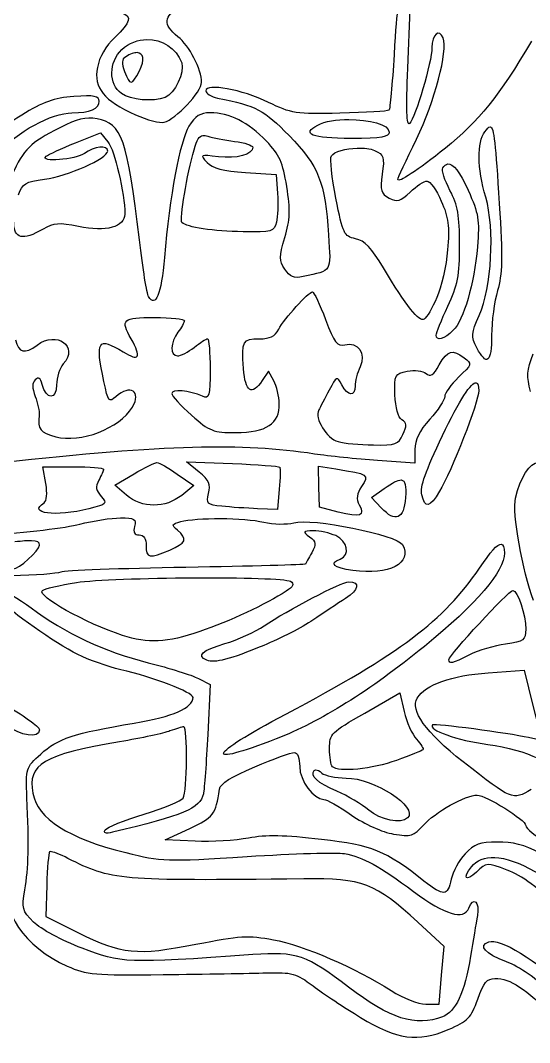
# Model space of a CAD drawing. Extents: x 18 to 597, y 6 to 390.
# Drawn here: x 101.4 to 128.7, y 78.2 to 133 of the extents above; entities that cross this region are included whole.
import ezdxf

# ---------------------------------------------------------------- set-up
doc = ezdxf.new("R2010")
doc.units = 0
doc.layers.add('Layer_1', color=7, linetype='CONTINUOUS')

msp = doc.modelspace()

# ---------------------------------------------------------------- linework, layer by layer
at = {"layer": 'Layer_1', "color": 7}
for points in [[(122.200018, 130.451887), (122.335064, 133.640668), (124.458346, 135.77773)], [(108.218441, 131.993636), (108.218441, 131.993636)], [(107.68707, 131.289734), (107.68707, 131.289734)], [(119.041003, 127.705732), (119.041003, 127.705732)], [(126.613048, 127.304449), (126.613048, 127.304449)], [(104.379779, 126.453371), (105.731358, 126.993564), (105.731358, 126.993564)], [(105.731358, 126.993564), (106.127683, 126.504083)], [(111.221464, 126.847491), (111.221464, 126.847491)], [(119.485283, 126.169498), (119.485283, 126.169498)], [(124.339835, 125.320074), (124.339835, 125.320074)], [(113.497431, 124.861462), (115.14832, 124.74736), (115.22053, 123.736432)], [(117.091906, 118.458546), (117.091906, 118.458546)], [(115.014925, 113.69164), (114.736011, 114.212538), (114.399771, 113.705977)], [(125.876623, 113.581404), (125.876623, 113.581404)], [(122.579805, 110.006749), (122.579805, 109.270347), (120.578894, 109.414196)], [(102.645103, 109.082923), (104.265676, 109.082923)], [(102.795586, 108.191609), (102.645103, 109.082923), (102.645103, 109.082923)], [(108.75312, 109.311692), (108.75312, 109.311692)], [(110.346132, 109.349708), (112.804552, 109.253809)], [(111.009244, 108.7985), (110.346132, 109.349708), (110.346132, 109.349708)], [(117.422634, 109.106065), (118.343164, 108.963317)], [(118.476559, 106.65536), (117.460118, 106.910574), (117.441376, 108.008052), (117.422634, 109.106065), (117.422634, 109.106065)], [(107.116011, 107.562677), (106.490934, 108.100649), (107.523909, 108.706439)], [(109.843423, 108.692102), (110.737495, 108.072539), (110.084306, 107.550005)], [(121.848341, 108.3724), (121.848341, 108.3724)], [(115.313686, 107.882378), (115.216119, 106.795935), (114.153377, 106.834515)], [(120.782842, 106.876397), (120.263048, 107.42927), (120.942145, 107.913253)], [(106.791345, 106.338989), (106.791345, 106.338989)], [(102.023884, 105.116374), (102.023884, 105.116374)], [(127.210563, 104.933918), (127.210563, 104.933918)], [(110.71214, 103.127583), (110.71214, 103.127583)], [(119.032734, 102.908776), (119.032734, 102.908776)], [(127.835643, 102.451265), (127.835643, 102.451265)], [(126.518238, 98.03271), (128.436466, 98.168317), (128.436466, 98.168317)], [(128.436466, 98.168317), (128.912716, 96.284258), (129.388966, 94.400764), (128.671836, 94.56005)], [(110.97562, 97.731748), (111.605108, 97.40818), (111.475574, 94.727633)], [(119.894835, 95.877463), (121.779439, 96.963906), (121.779439, 96.963906)], [(121.779439, 96.963906), (122.008194, 95.956288)], [(116.114601, 93.761897), (116.114601, 93.761897)], [(117.263333, 92.82317), (117.263333, 92.82317)], [(110.803092, 89.001598), (109.202361, 89.073819), (110.508742, 89.686213)], [(103.035365, 88.443758), (103.035365, 88.443758)], [(126.862747, 88.13289), (126.862747, 88.13289)], [(102.8474, 86.644591), (102.799444, 84.95789), (104.514825, 84.106821)], [(123.165195, 80.269812), (123.889493, 80.269812), (124.016824, 81.813201), (124.144154, 83.357154), (122.733043, 84.664097)]]:
    msp.add_lwpolyline(points, dxfattribs=at)
for points in [[(122.320183, 134.781133), (121.654166, 134.089734), (121.627542, 133.977246), (121.464697, 131.185554)], [(106.831584, 133.427347), (107.441492, 133.233774), (107.364643, 132.935058), (106.492034, 132.106635)], [(109.878701, 132.146324), (109.059828, 132.790434), (109.097036, 133.265256), (110.002726, 133.720593)], [(106.492034, 132.106635), (106.001555, 131.641007), (105.666616, 131.060262), (105.562135, 130.494883)], [(111.146497, 129.697275), (111.146497, 130.3857), (110.479894, 131.673421), (109.878701, 132.146324)], [(124.093441, 132.076871), (123.893693, 132.597405), (123.494823, 132.253957), (123.494823, 131.561483)], [(106.873477, 131.453445), (107.259191, 131.815805), (107.741644, 131.988172), (108.218441, 131.993636)], [(108.218441, 131.993636), (109.013106, 132.002743), (109.792042, 131.547679), (110.080998, 130.735212)], [(123.494823, 131.561483), (123.494823, 130.804063), (122.611024, 127.791335), (122.30089, 127.491311)], [(122.664691, 126.654564), (123.651668, 128.682415), (124.361758, 131.377652), (124.093441, 132.076871)], [(128.831687, 131.906545), (127.10232, 128.976982), (125.998224, 127.603364), (124.216914, 126.165637)], [(106.852531, 129.105269), (106.155312, 129.593629), (106.165935, 130.78873), (106.873477, 131.453445)], [(107.078529, 131.070351), (106.858717, 130.930905), (106.842743, 130.72875), (107.015689, 130.273844)], [(107.68707, 131.289734), (107.531789, 131.295254), (107.324632, 131.226494), (107.078529, 131.070351)], [(107.815504, 130.320699), (108.118537, 130.906699), (108.028689, 131.277593), (107.68707, 131.289734)], [(121.464697, 131.185554), (121.372241, 129.60058), (121.250586, 128.258357), (121.194601, 128.202378)], [(105.562135, 130.494883), (105.358974, 129.395552), (105.908114, 128.713265), (107.601631, 127.961496)], [(110.080998, 130.735212), (110.258998, 130.234734), (109.706616, 129.088147), (109.192438, 128.890845)], [(122.30089, 127.491311), (122.138327, 127.334051), (122.106947, 128.258729), (122.200018, 130.451887)], [(107.015689, 130.273844), (107.307823, 129.505471), (107.396489, 129.51041), (107.815504, 130.320699)], [(109.135113, 127.553597), (109.764568, 127.714605), (111.146497, 129.187463), (111.146497, 129.697275)], [(114.733807, 128.623507), (113.322379, 129.314037), (111.374702, 129.671644), (111.374702, 129.240315)], [(104.304262, 128.934942), (103.228157, 128.8571), (102.653936, 128.652356), (101.502986, 127.937244)], [(105.658048, 128.686897), (105.658048, 128.967869), (105.403362, 129.014453), (104.304262, 128.934942)], [(109.192438, 128.890845), (108.527382, 128.635643), (107.371425, 128.741812), (106.852531, 129.105269)], [(111.374702, 129.240315), (111.374702, 129.100573), (111.657765, 128.928225), (112.003637, 128.857221)], [(112.003637, 128.857221), (114.089908, 128.428957), (114.495727, 128.216227), (115.841199, 126.841979)], [(104.197878, 128.062921), (105.180884, 128.062921), (105.658048, 128.267049), (105.658048, 128.686897)], [(118.566957, 128.041974), (116.20393, 127.987435), (115.957082, 128.025018), (114.733807, 128.623507)], [(101.502986, 127.937244), (100.061855, 127.041841), (100.045709, 127.038434), (97.977966, 127.105459)], [(100.264406, 125.927512), (101.209475, 127.023208), (103.124892, 128.062921), (104.197878, 128.062921)], [(105.547253, 127.734397), (104.925532, 127.851045), (104.479307, 127.745652), (103.544686, 127.262005)], [(107.814401, 121.255413), (107.162699, 126.676781), (106.880175, 127.48434), (105.547253, 127.734397)], [(107.601631, 127.961496), (108.230492, 127.68233), (108.920746, 127.498781), (109.135113, 127.553597)], [(111.607865, 128.062921), (111.071042, 128.062921), (110.809837, 127.897033), (110.471258, 127.340277)], [(114.621358, 126.545976), (113.667966, 127.543022), (112.635425, 128.062921), (111.607865, 128.062921)], [(121.194601, 128.202378), (121.138617, 128.146399), (119.95614, 128.074035), (118.566957, 128.041974)], [(103.544686, 127.262005), (101.931078, 126.426997), (101.638337, 126.138713), (100.969961, 124.725863)], [(110.471258, 127.340277), (109.983405, 126.53806), (109.432776, 123.593836), (109.155507, 120.305668)], [(119.163372, 126.690945), (117.048164, 126.690945), (116.471217, 126.921168), (117.371371, 127.405871)], [(117.371371, 127.405871), (117.760115, 127.615195), (118.396949, 127.707033), (119.041003, 127.705732)], [(119.041003, 127.705732), (120.114424, 127.703567), (121.207829, 127.441809), (121.207829, 127.029392)], [(126.336888, 127.047581), (126.451416, 127.203201), (126.540105, 127.305061), (126.613048, 127.304449)], [(126.613048, 127.304449), (126.831872, 127.302614), (126.907998, 126.376313), (127.106937, 123.195691)], [(110.74411, 126.077995), (110.904999, 126.628385), (111.010799, 126.831687), (111.221464, 126.847491)], [(111.221464, 126.847491), (111.291683, 126.85276), (111.373895, 126.837131), (111.473369, 126.806702)], [(111.473369, 126.806702), (111.733821, 126.727011), (112.384126, 126.603403), (112.918655, 126.532195)], [(115.841199, 126.841979), (117.42724, 125.221996), (117.771204, 124.352068), (117.950147, 121.513932)], [(121.207829, 127.029392), (121.207829, 126.755555), (120.816638, 126.690945), (119.163372, 126.690945)], [(121.66534, 124.494904), (121.66534, 124.553626), (122.1151, 125.525368), (122.664691, 126.654564)], [(126.383742, 123.532481), (125.923246, 125.116541), (125.905393, 126.461256), (126.336888, 127.047581)], [(102.811021, 125.730729), (102.930506, 125.83137), (103.636501, 126.156346), (104.379779, 126.453371)], [(106.115556, 126.008541), (106.115556, 126.341789), (105.379283, 126.267931), (104.87091, 125.883414)], [(106.127683, 126.504083), (106.493039, 126.052883), (107.03002, 123.750562), (107.03002, 122.635655)], [(110.091471, 122.181455), (109.955381, 122.317562), (110.371647, 124.80361), (110.74411, 126.077995)], [(113.890448, 126.211941), (113.890448, 125.819398), (113.031569, 125.583147), (112.048284, 125.705372)], [(112.918655, 126.532195), (113.453184, 126.460963), (113.890448, 126.316925), (113.890448, 126.211941)], [(115.713868, 124.108502), (115.506127, 125.416365), (115.333173, 125.801545), (114.621358, 126.545976)], [(118.103938, 125.748919), (118.250908, 125.986728), (118.884017, 126.148822), (119.485283, 126.169498)], [(119.485283, 126.169498), (119.846042, 126.181901), (120.195365, 126.143129), (120.421798, 126.03996)], [(124.216914, 126.165637), (122.750947, 124.982448), (121.66534, 124.271624), (121.66534, 124.494904)], [(104.87091, 125.883414), (104.420786, 125.542961), (102.411242, 125.394004), (102.811021, 125.730729)], [(102.729439, 124.50262), (103.953626, 124.66503), (106.115556, 125.626471), (106.115556, 126.008541)], [(112.048284, 125.705372), (111.060924, 125.828102), (111.043734, 125.819613), (111.439743, 125.403857)], [(118.350882, 123.483425), (118.134311, 124.598423), (118.022994, 125.617956), (118.103938, 125.748919)], [(120.421798, 126.03996), (120.918647, 125.813596), (120.958765, 125.690112), (120.833555, 124.776576)], [(111.439743, 125.403857), (111.738323, 125.090412), (112.288616, 124.945203), (113.497431, 124.861462)], [(124.462204, 123.904551), (124.176914, 124.447358), (124.003195, 124.987604), (124.075802, 125.105099)], [(124.075802, 125.105099), (124.155324, 125.23377), (124.243259, 125.305694), (124.339835, 125.320074)], [(124.339835, 125.320074), (124.629565, 125.363214), (124.995697, 124.891897), (125.437305, 123.907859)], [(101.326047, 123.655953), (101.539977, 124.269654), (101.699469, 124.365987), (102.729439, 124.50262)], [(120.833555, 124.776576), (120.711843, 123.888609), (120.757436, 123.730937), (121.203421, 123.492244)], [(115.611893, 121.38109), (115.895888, 122.337411), (115.914825, 122.843353), (115.713868, 124.108502)], [(122.330103, 123.811949), (122.670065, 124.137653), (123.076691, 124.403955), (123.234097, 124.403955)], [(123.234097, 124.403955), (123.391501, 124.403955), (123.734031, 123.921849), (123.994774, 123.332391)], [(124.979797, 120.974292), (124.98079, 122.553706), (124.883683, 123.102586), (124.462204, 123.904551)], [(125.437305, 123.907859), (126.00274, 122.647903), (126.05584, 122.323607), (125.932297, 120.877831)], [(115.22053, 123.736432), (115.260247, 123.180567), (115.232349, 122.486122), (115.158794, 122.193029)], [(119.398189, 121.312738), (118.779377, 121.448639), (118.723633, 121.564334), (118.350882, 123.483425)], [(121.203421, 123.492244), (121.642533, 123.257235), (121.796389, 123.300607), (122.330103, 123.811949)], [(123.994774, 123.332391), (124.381712, 122.457637), (124.444847, 121.975427), (124.338732, 120.709708)], [(126.029861, 117.192409), (126.698883, 118.704861), (126.874183, 121.845427), (126.383742, 123.532481)], [(127.106937, 123.195691), (127.28989, 120.27061), (127.272209, 119.385423), (127.014331, 118.528551)], [(107.03002, 122.635655), (107.03002, 121.931767), (106.030443, 121.6631), (104.544041, 121.967581)], [(102.646206, 121.823716), (101.541752, 121.18985), (101.084614, 121.299158), (101.084614, 122.19744)], [(104.544041, 121.967581), (103.509566, 122.179496), (103.228741, 122.158061), (102.646206, 121.823716)], [(113.371754, 121.683155), (111.800744, 121.705383), (110.34647, 121.926459), (110.091471, 122.181455)], [(115.158794, 122.193029), (115.033431, 121.693662), (114.92171, 121.661198), (113.371754, 121.683155)], [(108.297816, 118.213255), (108.217493, 118.343235), (107.9999, 119.712264), (107.814401, 121.255413)], [(115.612443, 119.673425), (115.299022, 120.152043), (115.299211, 120.328178), (115.611893, 121.38109)], [(117.950147, 121.513932), (118.078377, 119.480046), (118.170523, 119.630177), (116.584236, 119.277651)], [(120.893637, 119.756658), (120.259215, 120.821076), (119.890822, 121.204528), (119.398189, 121.312738)], [(124.338732, 120.709708), (124.267225, 119.856773), (124.008207, 118.706357), (123.763264, 118.15262)], [(124.350859, 117.687935), (124.880229, 118.820278), (124.97895, 119.334871), (124.979797, 120.974292)], [(125.932297, 120.877831), (125.760167, 118.863425), (125.20956, 116.972389), (124.625365, 116.388189)], [(109.155507, 120.305668), (108.986808, 118.305031), (108.689408, 117.579646), (108.297816, 118.213255)], [(116.584236, 119.277651), (116.095927, 119.169145), (115.887043, 119.254333), (115.612443, 119.673425)], [(123.078105, 116.997281), (122.80694, 116.829669), (122.123877, 117.692592), (120.893637, 119.756658)], [(115.281716, 116.457644), (115.572086, 117.023189), (116.870601, 118.458546), (117.091906, 118.458546)], [(117.091906, 118.458546), (117.168456, 118.458546), (117.482761, 117.794212), (117.790296, 116.98238)], [(127.014331, 118.528551), (126.839305, 117.946984), (126.696281, 116.870366), (126.696281, 116.135713)], [(123.763264, 118.15262), (123.51832, 117.598894), (123.209928, 117.078758), (123.078105, 116.997281)], [(123.723575, 116.143982), (123.723575, 116.254585), (124.005659, 116.949585), (124.350859, 117.687935)], [(107.372878, 115.94335), (106.783451, 116.974449), (106.907121, 117.086576), (108.630751, 117.086576)], [(108.630751, 117.086576), (109.511149, 117.086576), (110.228321, 117.009473), (110.224313, 116.915154)], [(110.224313, 116.915154), (110.220311, 116.820807), (110.066114, 116.54358), (109.881458, 116.29943)], [(117.790296, 116.98238), (118.269935, 115.716274), (118.416956, 115.523488), (118.823825, 115.625286)], [(125.905839, 115.466536), (125.589755, 116.077773), (125.600039, 116.220746), (126.029861, 117.192409)], [(102.328706, 115.607647), (103.376961, 116.400494), (104.582953, 115.531108), (103.734856, 114.593989)], [(109.881458, 116.29943), (109.459375, 115.741392), (109.44602, 115.028329), (109.857757, 115.028329)], [(114.244326, 115.94335), (114.815507, 115.94335), (115.086587, 116.077575), (115.281716, 116.457644)], [(124.625365, 116.388189), (124.158462, 115.92128), (123.723575, 115.803227), (123.723575, 116.143982)], [(101.176667, 115.886031), (101.338657, 115.185781), (101.666367, 115.106674), (102.328706, 115.607647)], [(105.90885, 113.652496), (105.437297, 115.851289), (105.586008, 116.078676), (106.945687, 115.238359)], [(106.945687, 115.238359), (107.799022, 114.710942), (107.942194, 114.947416), (107.372878, 115.94335)], [(110.751276, 115.48584), (111.071059, 115.737384), (111.393918, 115.94335), (111.468408, 115.94335)], [(111.468408, 115.94335), (111.542901, 115.94335), (111.603454, 115.211661), (111.603454, 114.317807)], [(113.397659, 114.343715), (113.293003, 115.855664), (113.339468, 115.94335), (114.244326, 115.94335)], [(118.823825, 115.625286), (119.535075, 115.803255), (119.972672, 115.167634), (119.640725, 114.439078)], [(126.696281, 116.135713), (126.696281, 114.66652), (126.434226, 114.44475), (125.905839, 115.466536)], [(109.857757, 115.028329), (110.029456, 115.028329), (110.431493, 115.234295), (110.751276, 115.48584)], [(123.891147, 114.544911), (124.343849, 115.340241), (124.580362, 115.407269), (125.223434, 114.92306)], [(128.788143, 113.122229), (128.560714, 113.926195), (128.581974, 114.241155), (128.922639, 115.146298)], [(103.734856, 114.593989), (103.534862, 114.372981), (103.371605, 113.869356), (103.371605, 113.47447)], [(125.223434, 114.92306), (125.653933, 114.598872), (125.644902, 114.567432), (124.924123, 113.882366)], [(111.603454, 114.317807), (111.603454, 112.857363), (111.562913, 112.709902), (111.203272, 112.863713)], [(114.399771, 113.705977), (113.8389, 112.861258), (113.484697, 113.086386), (113.397659, 114.343715)], [(119.640725, 114.439078), (119.496465, 114.122452), (119.378346, 113.662741), (119.378346, 113.417123)], [(121.515959, 112.935369), (121.476637, 114.023364), (121.500468, 114.069423), (122.17466, 114.204269)], [(122.17466, 114.204269), (122.566263, 114.282585), (123.008983, 114.232068), (123.18063, 114.089602)], [(123.18063, 114.089602), (123.419342, 113.89151), (123.576704, 113.992489), (123.891147, 114.544911)], [(102.227284, 113.746758), (102.053373, 113.572994), (102.053565, 113.315466), (102.227834, 112.857109)], [(102.601008, 113.497048), (102.509114, 113.848443), (102.401051, 113.920494), (102.227284, 113.746758)], [(103.371605, 113.47447), (103.371605, 112.646543), (102.819175, 112.662771), (102.601008, 113.497048)], [(106.555977, 112.840571), (106.187195, 112.506815), (106.142544, 112.562836), (105.90885, 113.652496)], [(107.437922, 112.280529), (107.949774, 113.116754), (107.310061, 113.522984), (106.555977, 112.840571)], [(115.314236, 112.461321), (115.303145, 112.85138), (115.168285, 113.405072), (115.014925, 113.69164)], [(118.669483, 113.470604), (118.406977, 113.961106), (118.393535, 113.955772), (117.987078, 113.18508)], [(119.378346, 113.417123), (119.378346, 112.821464), (119.00178, 112.849687), (118.669483, 113.470604)], [(124.061471, 110.756952), (124.972894, 112.660062), (125.613338, 113.645271), (125.876623, 113.581404)], [(124.924123, 113.882366), (124.515366, 113.493831), (124.180535, 113.026894), (124.180535, 112.844974)], [(125.876623, 113.581404), (125.964386, 113.560096), (126.010018, 113.422316), (126.010018, 113.16301)], [(111.203272, 112.863713), (110.485758, 113.170573), (109.545769, 113.25699), (109.545769, 113.015859)], [(109.545769, 113.015859), (109.545769, 112.886488), (110.023176, 112.360483), (110.606857, 111.846725)], [(117.987078, 113.18508), (117.759017, 112.75263), (117.507391, 112.276324), (117.427595, 112.126746)], [(121.884172, 111.604748), (121.682733, 111.729236), (121.541077, 112.2402), (121.515959, 112.935369)], [(126.010018, 113.16301), (126.010018, 112.586825), (124.538475, 108.811679), (123.907132, 107.768276)], [(102.227834, 112.857109), (102.36279, 112.502158), (102.457391, 112.047865), (102.438398, 111.847826)], [(112.982595, 110.9124), (114.604885, 110.9124), (115.344313, 111.403495), (115.314236, 112.461321)], [(124.180535, 112.844974), (124.180535, 112.663025), (123.820369, 112.115711), (123.38017, 111.628426)], [(102.438398, 111.847826), (102.365192, 111.076738), (102.484278, 110.922702), (103.326957, 110.695767)], [(103.326957, 110.695767), (104.667801, 110.334748), (106.734497, 111.131348), (107.437922, 112.280529)], [(110.606857, 111.846725), (111.585748, 110.985044), (111.77007, 110.9124), (112.982595, 110.9124)], [(117.427595, 112.126746), (117.189634, 111.680694), (117.849354, 110.600347), (118.463881, 110.430083)], [(121.943151, 110.8143), (122.159663, 111.289478), (122.148479, 111.441398), (121.884172, 111.604748)], [(123.38017, 111.628426), (122.814746, 111.002599), (122.579805, 110.526716), (122.579805, 110.006749)], [(120.3551, 110.249291), (121.561027, 110.228491), (121.698326, 110.276949), (121.943151, 110.8143)], [(122.946914, 107.581952), (122.846403, 107.982454), (123.15987, 108.874389), (124.061471, 110.756952)], [(117.206008, 109.765873), (113.20657, 110.372792), (109.369104, 110.265011), (100.398351, 109.292925)], [(118.463881, 110.430083), (118.778311, 110.342989), (119.629216, 110.261878), (120.3551, 110.249291)], [(120.578894, 109.414196), (119.478394, 109.493133), (117.960634, 109.651347), (117.206008, 109.765873)], [(104.265676, 109.082923), (105.157135, 109.082923), (105.8868, 109.02456), (105.8868, 108.953383)], [(107.523909, 108.706439), (108.092054, 109.039404), (108.645156, 109.311692), (108.75312, 109.311692)], [(108.75312, 109.311692), (108.861078, 109.311692), (109.351674, 109.032913), (109.843423, 108.692102)], [(112.804552, 109.253809), (114.156936, 109.201061), (115.296448, 109.115153), (115.336836, 109.063083)], [(127.976201, 107.403362), (128.24554, 108.524913), (128.747918, 109.311692), (129.194938, 109.311692)], [(105.8868, 108.953383), (105.8868, 108.882263), (105.77565, 108.616777), (105.639856, 108.363031)], [(111.522978, 107.64977), (111.643586, 108.13031), (111.543016, 108.355157), (111.009244, 108.7985)], [(115.336836, 109.063083), (115.377217, 109.011041), (115.367077, 108.479786), (115.313686, 107.882378)], [(118.343164, 108.963317), (120.096565, 108.691932), (120.141306, 108.661989), (119.728369, 108.031758)], [(102.701327, 107.149249), (102.851675, 107.242185), (102.888059, 107.644267), (102.795586, 108.191609)], [(105.639856, 108.363031), (105.448281, 108.00506), (105.475617, 107.809988), (105.762778, 107.492657)], [(119.728369, 108.031758), (119.457605, 107.618528), (119.425045, 107.365121), (119.601036, 107.036276)], [(120.942145, 107.913253), (121.382409, 108.226746), (121.670425, 108.385806), (121.848341, 108.3724)], [(121.848341, 108.3724), (122.077091, 108.355185), (122.124123, 108.052925), (122.07875, 107.427069)], [(105.762778, 107.492657), (106.111325, 107.107537), (106.073634, 107.068731), (105.108485, 106.82571)], [(110.084306, 107.550005), (109.204977, 106.846284), (107.942806, 106.851505), (107.116011, 107.562677)], [(112.231842, 106.962954), (111.43433, 107.046323), (111.383676, 107.094752), (111.522978, 107.64977)], [(123.907132, 107.768276), (123.369945, 106.880461), (123.134456, 106.834741), (122.946914, 107.581952)], [(105.108485, 106.82571), (103.31886, 106.375057), (101.782705, 106.581503), (102.701327, 107.149249)], [(114.153377, 106.834515), (113.568627, 106.855654), (112.703966, 106.913566), (112.231842, 106.962954)], [(119.601036, 107.036276), (119.921268, 106.437908), (119.675481, 106.354624), (118.476559, 106.65536)], [(122.07875, 107.427069), (121.994425, 106.263975), (121.539813, 106.070652), (120.782842, 106.876397)], [(128.948547, 101.90556), (128.347653, 103.481235), (127.790654, 106.630751), (127.976201, 107.403362)], [(104.613493, 106.001621), (105.32607, 106.18721), (106.306171, 106.338989), (106.791345, 106.338989)], [(106.791345, 106.338989), (107.560909, 106.338961), (107.658013, 106.280428), (107.553675, 105.881479)], [(110.029735, 106.140531), (110.856037, 106.372094), (113.428896, 106.35485), (114.485759, 106.110784)], [(116.086489, 106.08101), (117.044445, 106.351012), (121.63151, 105.428315), (121.923308, 104.906909)], [(99.742955, 105.404664), (101.709158, 105.547271), (103.900918, 105.816003), (104.613493, 106.001621)], [(107.553675, 105.881479), (107.470502, 105.563386), (107.546829, 105.423968), (107.803927, 105.423968)], [(109.858308, 105.678081), (109.52029, 105.95861), (109.536447, 106.002298), (110.029735, 106.140531)], [(114.485759, 106.110784), (115.004946, 105.990868), (115.720055, 105.977745), (116.086489, 106.08101)], [(107.803927, 105.423968), (108.045806, 105.423968), (108.173243, 105.226385), (108.173243, 104.852356)], [(109.438832, 104.612015), (110.319174, 104.979864), (110.412688, 105.217974), (109.858308, 105.678081)], [(117.138207, 105.645541), (116.564424, 105.638768), (116.549915, 105.615851), (116.93536, 105.323638)], [(116.93536, 105.323638), (117.296396, 105.049939), (117.311077, 104.938716), (117.049463, 104.473105)], [(118.338755, 105.38759), (118.01841, 105.533527), (117.478161, 105.649436), (117.138207, 105.645541)], [(118.577981, 104.134664), (119.121631, 104.343283), (118.977946, 105.096365), (118.338755, 105.38759)], [(101.049336, 103.602196), (101.322468, 103.577219), (102.45659, 104.59892), (102.45659, 104.869994)], [(102.023884, 105.116374), (101.82383, 105.119056), (101.539737, 105.096139), (101.141939, 105.051322)], [(102.45659, 104.869994), (102.45659, 105.036082), (102.357309, 105.111915), (102.023884, 105.116374)], [(108.173243, 104.852356), (108.173243, 104.191306), (108.351272, 104.157609), (109.438832, 104.612015)], [(121.923308, 104.906909), (122.478794, 103.914305), (121.206218, 103.249503), (119.260386, 103.516203)], [(126.044192, 103.644642), (126.641123, 104.523651), (127.014419, 104.944021), (127.210563, 104.933918)], [(127.210563, 104.933918), (127.328253, 104.92785), (127.381993, 104.767124), (127.381993, 104.457132)], [(117.049463, 104.473105), (116.883979, 104.178578), (116.733317, 103.905048), (116.714324, 103.865114)], [(127.381993, 104.457132), (127.381993, 103.467435), (125.902793, 101.740235), (123.090782, 99.447123)], [(110.311407, 103.685423), (106.808786, 103.626523), (103.788467, 103.511744), (103.59981, 103.43021)], [(116.714324, 103.865114), (116.695341, 103.82518), (113.814027, 103.744323), (110.311407, 103.685423)], [(115.66591, 95.819579), (121.798204, 99.065445), (124.126966, 100.821404), (126.044192, 103.644642)], [(119.260386, 103.516203), (118.219214, 103.658922), (117.957024, 103.896384), (118.577981, 104.134664)], [(103.59981, 103.43021), (103.41115, 103.348676), (102.227676, 103.263783), (100.969961, 103.241149)], [(104.444269, 102.876236), (105.386437, 103.0257), (108.138897, 103.113218), (110.71214, 103.127583)], [(110.71214, 103.127583), (113.28538, 103.141976), (115.679736, 103.083669), (115.905139, 102.940723)], [(102.611479, 102.447935), (102.715012, 102.540024), (103.539643, 102.732726), (104.444269, 102.876236)], [(114.505051, 100.55397), (115.734533, 101.391267), (118.65238, 102.908776), (119.032734, 102.908776)], [(115.905139, 102.940723), (116.133273, 102.796056), (116.078708, 102.668322), (115.676384, 102.404953)], [(119.032734, 102.908776), (119.669718, 102.908776), (119.589378, 102.484934), (118.863511, 102.016333)], [(104.513724, 99.01552), (103.26633, 99.644678), (100.90382, 101.301577), (100.305746, 101.966746)], [(100.321731, 102.451265), (100.57005, 102.451265), (101.33205, 102.030811), (102.015064, 101.51694)], [(106.915921, 100.037475), (104.92219, 100.689973), (102.291213, 102.163116), (102.611479, 102.447935)], [(115.676384, 102.404953), (114.632034, 101.721326), (112.603201, 100.774583), (111.048933, 100.24584)], [(118.863511, 102.016333), (118.45494, 101.752596), (117.667566, 101.230993), (117.113403, 100.857133)], [(124.410391, 98.735499), (124.411514, 98.981089), (127.610376, 102.451265), (127.835643, 102.451265)], [(127.835643, 102.451265), (128.093679, 102.451265), (128.525764, 101.150475), (128.525764, 100.373178)], [(102.015064, 101.51694), (103.822528, 100.157053), (105.947427, 99.159397), (108.287896, 98.57181)], [(117.113403, 100.857133), (116.55924, 100.483273), (115.375763, 99.874351), (114.483555, 99.503341)], [(112.390039, 99.598704), (113.074083, 99.797558), (114.025711, 100.227552), (114.505051, 100.55397)], [(128.525764, 100.373178), (128.525764, 99.786862), (128.437694, 99.722261), (127.439318, 99.576663)], [(111.048933, 100.24584), (109.283489, 99.645243), (108.269659, 99.594443), (106.915921, 100.037475)], [(111.432027, 98.71072), (110.857716, 98.951992), (111.174293, 99.245306), (112.390039, 99.598704)], [(114.483555, 99.503341), (112.659891, 98.745067), (111.850765, 98.534755), (111.432027, 98.71072)], [(123.090782, 99.447123), (120.173468, 97.068159), (117.493804, 95.395343), (115.14832, 94.489494)], [(127.439318, 99.576663), (126.841905, 99.489569), (125.971184, 99.226284), (125.504552, 98.991277)], [(106.81615, 98.199729), (106.115471, 98.363192), (105.079306, 98.73025), (104.513724, 99.01552)], [(125.504552, 98.991277), (124.567679, 98.51943), (124.409262, 98.482318), (124.410391, 98.735499)], [(110.688989, 96.715861), (110.688989, 96.97686), (108.557012, 97.793611), (106.81615, 98.199729)], [(108.287896, 98.57181), (109.419842, 98.287613), (110.62939, 97.909717), (110.97562, 97.731748)], [(122.7132, 96.680583), (123.15096, 97.400955), (124.53489, 97.892727), (126.518238, 98.03271)], [(107.53769, 95.33506), (109.610167, 95.680472), (110.688989, 96.15311), (110.688989, 96.715861)], [(125.16776, 93.263041), (123.155891, 94.837361), (122.309156, 96.015696), (122.7132, 96.680583)], [(100.472215, 96.394494), (101.563486, 95.781959), (102.45659, 95.144588), (102.45659, 94.978416)], [(122.008194, 95.956288), (122.133967, 95.402286), (122.433771, 94.732939), (122.674064, 94.468553)], [(115.14832, 94.489494), (111.188023, 92.960019), (111.427782, 93.576308), (115.66591, 95.819579)], [(118.008025, 93.971362), (118.009461, 94.7569), (118.087713, 94.83595), (119.894835, 95.877463)], [(102.45659, 94.978416), (102.45659, 94.480124), (101.455291, 94.636532), (100.614426, 95.26617)], [(102.522184, 93.675904), (103.4295, 94.507415), (104.300689, 94.795536), (107.53769, 95.33506)], [(109.452613, 94.913392), (109.133654, 94.792121), (107.918148, 94.530586), (106.751106, 94.332409)], [(110.189035, 95.133328), (110.102893, 95.133469), (109.771569, 95.034663), (109.452613, 94.913392)], [(110.164231, 91.315595), (110.38065, 91.657084), (110.403205, 95.133328), (110.189035, 95.133328)], [(123.532305, 95.241362), (123.250802, 94.981379), (124.864735, 94.40717), (126.484614, 94.190734)], [(128.671836, 94.56005), (127.61444, 94.794802), (123.621865, 95.324082), (123.532305, 95.241362)], [(106.751106, 94.332409), (102.669899, 93.639441), (101.809505, 93.130256), (102.100504, 91.579078)], [(111.475574, 94.727633), (111.404332, 93.25322), (111.299673, 91.816765), (111.24296, 91.536095)], [(122.674064, 94.468553), (122.914351, 94.204168), (123.068551, 93.950845), (123.016919, 93.905774)], [(113.999589, 92.994591), (115.002866, 93.416429), (115.954491, 93.761897), (116.114601, 93.761897)], [(116.114601, 93.761897), (116.291936, 93.761897), (116.405643, 93.464491), (116.405643, 93.001224)], [(118.159059, 92.999558), (118.07521, 93.083435), (118.007178, 93.520682), (118.008025, 93.971362)], [(123.016919, 93.905774), (122.965283, 93.860703), (122.327647, 93.603824), (121.599743, 93.335262)], [(126.484614, 94.190734), (128.609494, 93.906846), (130.363409, 93.065203), (129.926952, 92.53931)], [(101.783004, 91.345369), (101.710882, 92.907018), (101.722118, 92.942691), (102.522184, 93.675904)], [(121.599743, 93.335262), (120.324062, 92.864515), (118.474448, 92.684175), (118.159059, 92.999558)], [(128.824522, 91.770904), (127.794594, 91.192687), (127.833095, 91.177419), (125.16776, 93.263041)], [(112.10947, 91.794046), (112.155509, 92.096193), (112.728488, 92.460175), (113.999589, 92.994591)], [(116.405643, 93.001224), (116.405643, 92.253194), (117.154029, 91.24614), (117.709817, 91.24614)], [(118.404349, 91.679944), (117.366243, 92.124952), (116.924986, 92.527824), (117.187266, 92.790093)], [(117.187266, 92.790093), (117.20666, 92.80951), (117.232732, 92.820065), (117.263333, 92.82317)], [(117.263333, 92.82317), (117.355135, 92.832539), (117.486851, 92.771636), (117.598472, 92.660017)], [(117.598472, 92.660017), (117.747302, 92.511201), (118.328759, 92.38993), (118.889969, 92.38993)], [(118.889969, 92.38993), (120.395946, 92.38993), (122.783338, 90.84005), (122.190645, 90.247356)], [(102.100504, 91.579078), (102.358794, 90.202313), (103.996594, 89.153716), (107.084041, 88.38864)], [(111.24296, 91.536095), (111.087256, 90.765374), (110.162233, 90.375541), (106.367461, 89.48005)], [(110.508742, 89.686213), (111.796759, 90.290112), (111.901165, 90.427046), (112.10947, 91.794046)], [(120.111464, 90.670124), (119.740756, 90.982065), (118.972722, 91.43633), (118.404349, 91.679944)], [(101.669452, 86.398776), (101.86983, 87.551654), (101.899291, 88.827383), (101.783004, 91.345369)], [(108.064102, 90.454055), (109.12374, 90.777256), (110.068775, 91.164973), (110.164231, 91.315595)], [(117.709817, 91.24614), (117.844813, 91.24614), (118.507149, 90.866184), (119.181564, 90.401675)], [(123.037312, 89.8593), (123.657405, 90.556812), (125.298189, 91.474909), (125.924028, 91.474909)], [(125.924028, 91.474909), (126.395195, 91.474909), (128.525764, 90.140619), (128.525764, 89.845499)], [(105.978302, 89.608489), (106.065949, 89.750306), (107.00446, 90.130854), (108.064102, 90.454055)], [(122.190645, 90.247356), (121.85814, 89.914841), (120.738477, 90.142538), (120.111464, 90.670124)], [(119.181564, 90.401675), (119.890038, 89.913741), (120.84203, 89.484932), (121.436584, 89.386352)], [(106.367461, 89.48005), (105.994369, 89.392025), (105.869909, 89.433116), (105.978302, 89.608489)], [(117.57091, 89.094196), (115.602416, 89.32669), (114.595351, 89.346051), (113.661692, 89.168618)], [(121.436584, 89.386352), (122.380285, 89.229888), (122.513034, 89.269568), (123.037312, 89.8593)], [(128.525764, 89.845499), (128.525764, 89.499438), (130.630696, 88.273437), (131.225064, 88.273437)], [(113.661692, 89.168618), (112.969949, 89.037187), (111.68349, 88.96189), (110.803092, 89.001598)], [(123.070386, 86.868394), (120.969018, 88.515217), (120.348897, 88.766112), (117.57091, 89.094196)], [(127.009923, 88.959717), (126.058874, 88.959717), (125.768235, 88.854137), (125.276901, 88.330784)], [(132.187487, 86.09835), (129.707919, 88.354152), (128.612324, 88.959717), (127.009923, 88.959717)], [(102.99678, 88.432751), (102.940914, 88.376871), (102.873675, 87.572256), (102.8474, 86.644591)], [(103.035365, 88.443758), (103.016908, 88.443222), (103.003762, 88.439722), (102.99678, 88.432751)], [(103.985108, 88.08161), (103.558444, 88.299288), (103.164569, 88.447596), (103.035365, 88.443758)], [(107.084041, 88.38864), (109.019902, 87.908947), (109.222227, 87.902343), (113.594995, 88.18194)], [(113.594995, 88.18194), (116.077004, 88.341565), (118.419132, 88.411726), (118.800121, 88.33959)], [(118.800121, 88.33959), (119.818311, 88.146776), (120.67102, 87.679528), (122.515864, 86.303413)], [(125.276901, 88.330784), (124.952198, 87.984893), (124.615586, 87.36756), (124.529452, 86.958789)], [(116.634395, 86.985262), (106.632604, 86.868506), (106.308454, 86.896334), (103.985108, 88.08161)], [(125.609835, 87.629632), (125.899014, 87.992259), (126.324843, 88.157133), (126.862747, 88.13289)], [(127.537986, 87.456545), (126.438821, 87.865315), (126.434305, 87.86492), (125.879931, 87.344107)], [(126.862747, 88.13289), (128.046141, 88.079522), (129.771862, 87.112375), (131.777382, 85.328843)], [(125.879931, 87.344107), (125.302066, 86.801225), (125.110562, 87.003522), (125.609835, 87.629632)], [(130.486988, 85.291928), (129.247855, 86.469106), (128.277338, 87.181576), (127.537986, 87.456545)], [(100.867436, 86.817142), (100.298724, 85.321308), (101.665984, 83.315667), (103.943215, 82.305425)], [(122.733043, 84.664097), (120.484877, 86.746615), (119.761976, 87.021753), (116.634395, 86.985262)], [(124.529452, 86.958789), (124.337496, 86.047861), (124.133765, 86.035048), (123.070386, 86.868394)], [(102.142948, 84.664633), (101.530051, 85.277535), (101.496004, 85.400782), (101.669452, 86.398776)], [(122.515864, 86.303413), (124.186518, 85.057232), (125.214445, 84.747889), (125.470378, 85.414836)], [(125.470378, 85.414836), (125.719555, 86.064173), (126.061933, 85.767501), (125.932297, 85.014673)], [(125.932297, 85.014673), (125.861913, 84.605903), (125.697638, 83.628708), (125.567392, 82.84286)], [(104.738619, 83.257925), (103.662282, 83.673017), (102.509718, 84.297857), (102.142948, 84.664633)], [(104.514825, 84.106821), (106.874567, 82.936191), (107.675897, 82.856605), (110.84002, 83.478425)], [(110.84002, 83.478425), (113.204501, 83.943104), (113.645225, 83.968617), (115.002248, 83.718765)], [(115.002248, 83.718765), (116.596123, 83.425282), (119.398951, 82.213674), (121.309805, 80.992442)], [(127.493889, 82.535295), (126.321168, 82.980472), (125.963429, 83.380183), (126.539735, 83.601333)], [(126.539735, 83.601333), (127.121706, 83.824683), (129.018668, 82.675926), (131.019463, 80.88881)], [(113.903125, 82.919484), (107.086152, 82.439593), (106.837409, 82.448568), (104.738619, 83.257925)], [(119.027222, 81.175435), (116.769713, 82.907574), (116.249286, 83.084668), (113.903125, 82.919484)], [(125.567392, 82.84286), (125.238214, 80.856834), (124.775062, 79.853309), (124.062575, 79.582432)], [(103.943215, 82.305425), (105.000278, 81.836541), (105.388534, 81.802081), (109.088259, 81.849579)], [(129.886162, 80.872836), (129.119825, 81.619286), (128.172123, 82.277852), (127.493889, 82.535295)], [(109.088259, 81.849579), (111.289259, 81.877858), (113.774576, 81.92022), (114.611438, 81.943277)], [(114.611438, 81.943277), (116.004952, 81.981688), (116.216961, 81.922252), (117.127184, 81.239951)], [(117.127184, 81.239951), (117.673806, 80.830164), (118.817559, 80.071015), (119.668838, 79.553222)], [(124.062575, 79.582432), (122.631457, 79.038336), (121.238179, 79.479054), (119.027222, 81.175435)], [(125.950486, 80.527227), (126.269778, 81.426218), (126.448577, 81.641779), (126.875424, 81.641779)], [(126.875424, 81.641779), (127.706363, 81.641779), (128.53009, 81.102452), (130.011842, 79.5885)], [(121.309805, 80.992442), (121.968706, 80.571338), (122.743231, 80.269812), (123.165195, 80.269812)], [(124.366844, 78.901684), (125.431832, 79.359843), (125.595253, 79.527032), (125.950486, 80.527227)], [(119.668838, 79.553222), (121.631806, 78.359252), (122.747148, 78.204905), (124.366844, 78.901684)]]:
    msp.add_open_spline(points, degree=3, dxfattribs=at)

doc.saveas('drawing.dxf')
